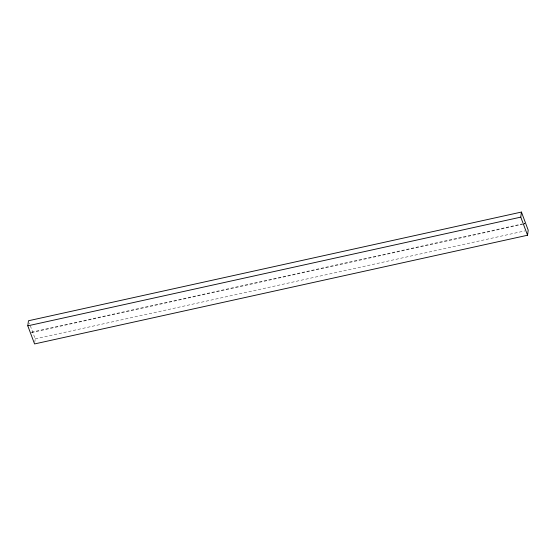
<?xml version="1.0" encoding="UTF-8"?>
<svg xmlns="http://www.w3.org/2000/svg" width="556" height="556" viewBox="0 0 556 556"><rect width="100%" height="100%" fill="white"/><g stroke="black" fill="none" stroke-linecap="round" stroke-linejoin="round"><path stroke-width="0.42" stroke-dasharray="2.78 2.08" d="M31.442 332.203L521.896 223.992M34.785 342.246L35.223 338.868L29.336 323.126M31.56 332.564L523.689 224.061M35.223 338.868L524.808 230.921"/><path stroke-width="0.83" d="M27.8 325.83L28.453 320.763L521.431 212.065L528.2 230.17L527.547 235.237L34.569 343.935L27.8 325.83L520.777 217.132L521.431 212.065M520.777 217.132L527.547 235.237M524.419 223.47L524.537 223.873L524.454 223.436"/></g></svg>
